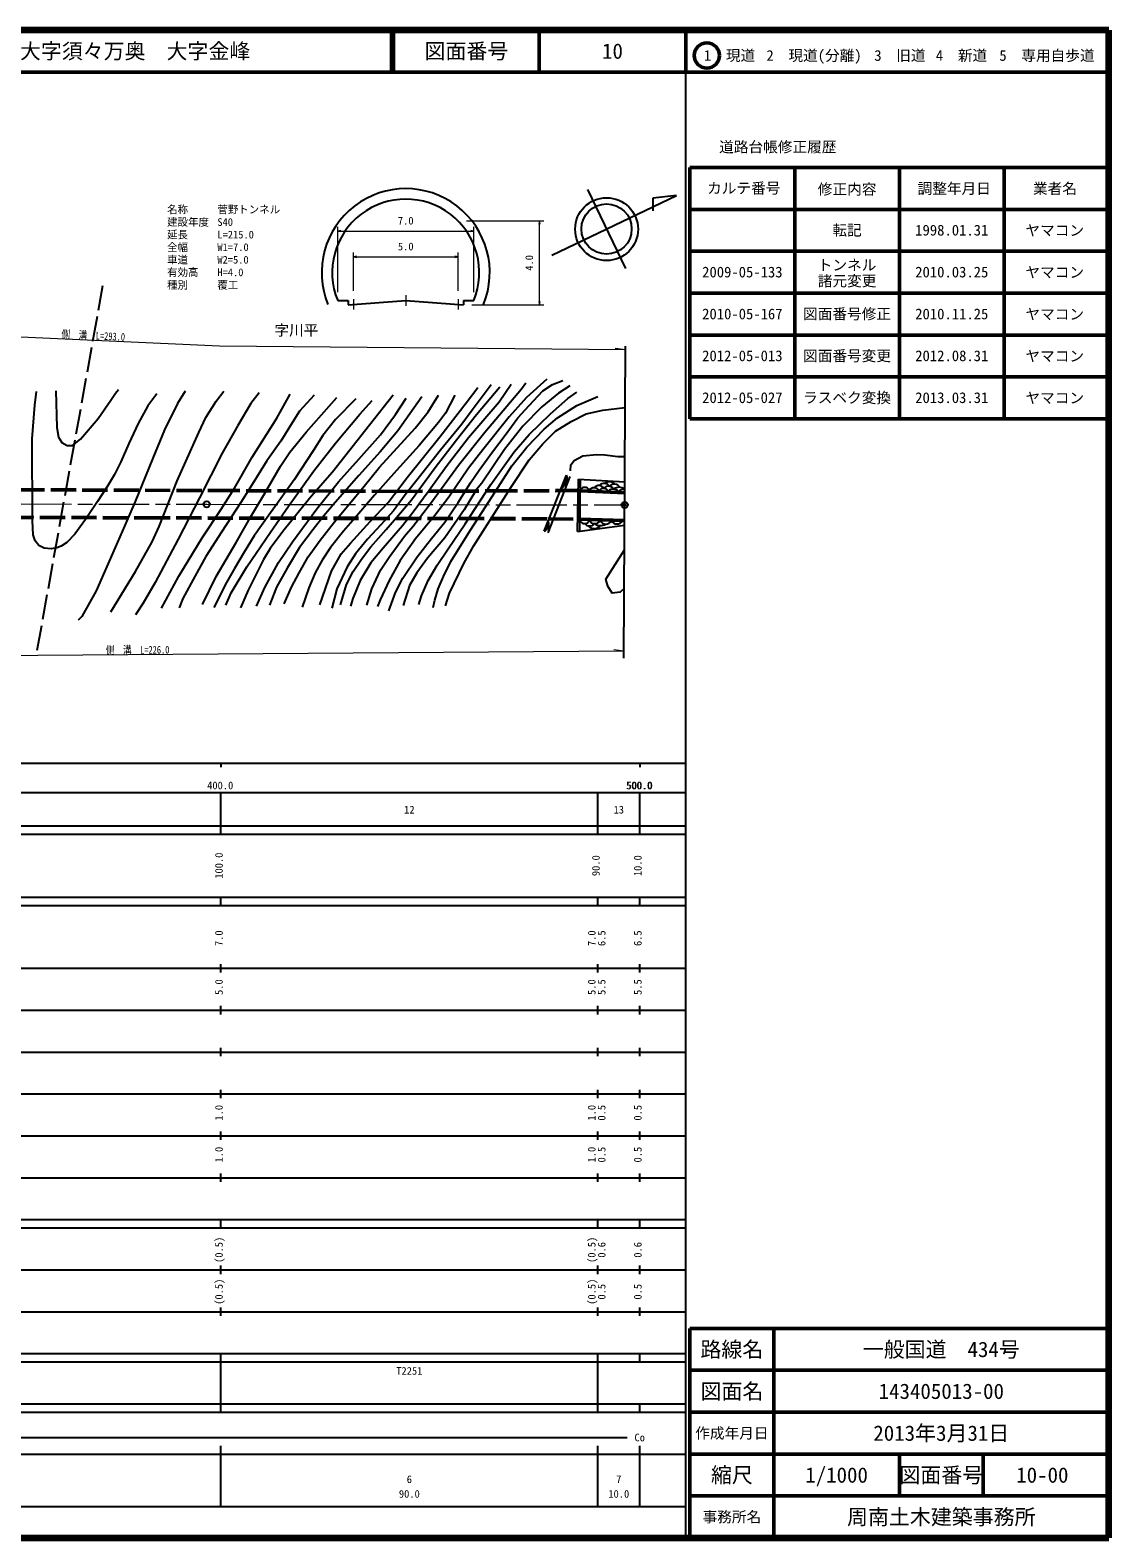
# Model space of a CAD drawing. Units: millimetres at full size, sheet at 1:1000, with parts at other scales. Extents: x 40000 to 680000, y 20000 to 380000.
# Drawn here: x 422468 to 680000, y 20000 to 380000 of the extents above; entities that cross this region are included whole.
import ezdxf
from ezdxf.enums import TextEntityAlignment as Align

# ---------------------------------------------------------------- set-up
doc = ezdxf.new("R2010")
doc.units = ezdxf.units.MM
doc.header["$LTSCALE"] = 1000
doc.header["$PDMODE"] = 32
doc.header["$PDSIZE"] = 500
doc.linetypes.add('CHAIN', pattern=[18.5, 12, -1.5, 3.5, -1.5])
doc.linetypes.add('DASHED', pattern=[7.5, 6, -1.5])
for name, color, linetype, lineweight in [('M-BGD', 7, 'Continuous', 25), ('M-BMK', 2, 'CHAIN', 13), ('M-BMK-OTRS', 5, 'Continuous', 25), ('M-BMK-ROW', 30, 'DASHED', 25), ('M-BMK-SRVR', 3, 'Continuous', 25), ('M-STR-HTXT', 7, 'Continuous', 13), ('M-TTL', 2, 'Continuous', 140), ('M-TTL-BAND', 7, 'Continuous', 25), ('M-TTL-FRAM', 2, 'Continuous', 50), ('M-TTL-LINE', 7, 'Continuous', 50)]:
    doc.layers.add(name, color=color, linetype=linetype, lineweight=lineweight)
for name, color, linetype in [('M-BMK-HTXT', 7, 'Continuous'), ('M-OTRS', 6, 'Continuous'), ('M-TTL-TXT', 7, 'Continuous')]:
    doc.layers.add(name, color=color, linetype=linetype)
doc.styles.add('ＭＳ ゴシック', font='')
doc.styles.get('ＭＳ ゴシック').set_extended_font_data('MS Gothic')

# ---------------------------------------------------------------- blocks, each defined once
blk = doc.blocks.new('open_arrow')
at = {"color": 0, "linetype": 'Continuous', "lineweight": -2}
blk.add_lwpolyline([(7.5, 1.25), (0, 0), (7.5, -1.25)], dxfattribs=at)

msp = doc.modelspace()

# ---------------------------------------------------------------- linework, layer by layer
at = {"layer": 'M-BGD'}
for p, q in [((495888, 315434), (498388, 315434)), ((498388, 315434), (498388, 314434)), ((525888, 315434), (528388, 315434)), ((525888, 315434), (525888, 314434)), ((545218, 260340), (550485, 273762)), ((546149, 259975), (551416, 273397)), ((553165, 260271), (553400, 272770)), ((553190, 263047), (553403, 270246)), ((553400, 272770), (564438, 272148)), ((553544, 263041), (553758, 270248)), ((553666, 260339), (553899, 272742)), ((553852, 270248), (564426, 269743)), ((553845, 269838), (564425, 269369)), ((553717, 263038), (564392, 262764)), ((553725, 263459), (564393, 263140)), ((553165, 260271), (564387, 261788))]:
    msp.add_line(p, q, dxfattribs=at)
for points in [[(498388, 314434), (512138, 315434), (525888, 314434)], [(532497, 295345), (528022, 289267), (525551, 285907), (520399, 279707), (515106, 272944), (512019, 269064), (509207, 265198), (506203, 261843), (503000, 258499), (500146, 254941), (498142, 251821), (495703, 246584), (494452, 242013)], [(537284, 295399), (534431, 291212), (527089, 282618), (521786, 275719), (517710, 270084), (513662, 264599), (511347, 261627), (506750, 256321), (503825, 252826), (501244, 248576), (499513, 244303), (498943, 242448)], [(502867, 242663), (504076, 246569), (506113, 251054), (508185, 254167), (511807, 259142), (513819, 261451), (518270, 267315), (521336, 271461), (524747, 276161), (531042, 284047), (534512, 288153), (539778, 294387), (540806, 295796)], [(545850, 296655), (540959, 292318), (536804, 287675), (530509, 279792), (527117, 275375), (522433, 268525), (519064, 264107), (514486, 258523), (510788, 253361), (508158, 248630), (506027, 243957), (505415, 242378)], [(508077, 241348), (509666, 245711), (511412, 249159), (514897, 254261), (518305, 258641), (521450, 262553), (524619, 267225), (527575, 271903), (529661, 274914), (532844, 279339), (535838, 283273), (538909, 287440), (541582, 290337), (544904, 293898), (547209, 295394), (549679, 296381)], [(452689, 293184), (450558, 290302), (448216, 286109), (446030, 281288), (444138, 276891), (442614, 273909), (440909, 271147), (438528, 267488), (435690, 263172), (433133, 259662), (431204, 257668), (429861, 256758), (428838, 256362), (427449, 256153), (425814, 256318), (424568, 256959), (423664, 258071), (423172, 259503), (422992, 262830), (422908, 282381), (423614, 290471), (423968, 293702)], [(428619, 293891), (428863, 285137), (429199, 282851), (430051, 281573), (431307, 280856), (432608, 280856), (434469, 282336), (438720, 287251), (441735, 291672), (442834, 293334), (443566, 294207)], [(459451, 293776), (457616, 290826), (454510, 284572), (451758, 277797), (447574, 267430), (444991, 261561), (442796, 256450), (438189, 246107), (434824, 239990), (433925, 239092)], [(441739, 241126), (447583, 250711), (451587, 257843), (453295, 261483), (457567, 272389), (462705, 283921), (464409, 287551), (466875, 291431), (468673, 293827)], [(477116, 293388), (475161, 290891), (472049, 285639), (468327, 279005), (462933, 268342), (457778, 258442), (452304, 248094), (449419, 243157), (447619, 240375)], [(453791, 241975), (457991, 249616), (463540, 258790), (468105, 265596), (471247, 270664), (475433, 278001), (481341, 287380), (484565, 293070)], [(490245, 292835), (486772, 289026), (485056, 286268), (482276, 281877), (478994, 277153), (475053, 270859), (472770, 267176), (468163, 260171), (464395, 254321), (461871, 249729), (458928, 244285), (458009, 242073)], [(463576, 242856), (466846, 249578), (471622, 257644), (475350, 264107), (478384, 269300), (482234, 275887), (484492, 279209), (488387, 284044), (495666, 292267)], [(500207, 291936), (495335, 287067), (492324, 283238), (490006, 279583), (485528, 272632), (481949, 267596), (479421, 264198), (475945, 259220), (473540, 255363), (471260, 251471), (469366, 248106), (466297, 242181)], [(509138, 292806), (503462, 285703), (494626, 274439), (489564, 268682), (486759, 265241), (482766, 260279), (479797, 256209), (478158, 253626), (474485, 246306), (472682, 242077)], [(476512, 242460), (478498, 246940), (481735, 252874), (485096, 257801), (490910, 265683), (496083, 272166), (500908, 277546), (506129, 283352), (509725, 288196), (512277, 292153)], [(516009, 292433), (510280, 284308), (506023, 279318), (500949, 273657), (495311, 267212), (492597, 264030), (490016, 260763), (486763, 256436), (483810, 251559), (481298, 246981), (479612, 242724)], [(483144, 243058), (484872, 247036), (486687, 250460), (488872, 254270), (491686, 258246), (495099, 262576), (502224, 271149), (505838, 275669), (514419, 284988), (517528, 288873), (519946, 292870)], [(523840, 292861), (521630, 288569), (519946, 286292), (515311, 280788), (509937, 274850), (504693, 268928), (499495, 262913), (497312, 260361), (494204, 256436), (492201, 253435), (490509, 250405), (488965, 246826), (487402, 242258)], [(491637, 242772), (494427, 250820), (496742, 254973), (498927, 257541), (503646, 262703), (507902, 267224), (512504, 273150), (520305, 282916), (526542, 291000), (529315, 294687)], [(496546, 242743), (497975, 247606), (499590, 250719), (501572, 253664), (503821, 256622), (507449, 260746), (510854, 264762), (513475, 267846), (519197, 275612), (524287, 282155), (529041, 288201), (534571, 294861)], [(551351, 295098), (548630, 293319), (544617, 290066), (540072, 285470), (535754, 279837), (530267, 271861), (529050, 270323), (526088, 265436), (521461, 258771), (517332, 253931), (514807, 250455), (513054, 247369), (511486, 242584)], [(515286, 242828), (515867, 244920), (517525, 248626), (519620, 252224), (522263, 256185), (526330, 262089), (532432, 271478), (538028, 279348), (541614, 283451), (546696, 288383), (550841, 292083), (553008, 293532)], [(518650, 242155), (519051, 243880), (519907, 246588), (521156, 249568), (522929, 253137), (527489, 260547), (532074, 267523), (537500, 275973), (541029, 280400), (545188, 284715), (548398, 287407), (553012, 290352), (558029, 292490)], [(469221, 242697), (470432, 245619), (474196, 251835), (479825, 260156), (484140, 266319), (490214, 274791), (495404, 281355), (501139, 288303), (504085, 291561)], [(521610, 242576), (522601, 245582), (525997, 252649), (528334, 256782), (531637, 262022), (537214, 270799), (541642, 277429), (544885, 281259), (547859, 284232), (551644, 286588), (555178, 288354), (559221, 289265), (564527, 289883)], [(551467, 274783), (551571, 276207), (552376, 277218), (554379, 278353), (557662, 278704), (559706, 278580), (562742, 278229), (564469, 278221)], [(564311, 246673), (563309, 245838), (561415, 245585), (560415, 247216), (559909, 248886), (564358, 255937)]]:
    msp.add_lwpolyline(points, dxfattribs=at)
at = {"layer": 'M-BGD', "linetype": 'DASHED'}
for points in [[(553845, 269838), (537094, 269735), (523615, 269707), (510025, 269630), (470921, 269804), (397280, 270097), (357399, 269904), (346550, 269676), (340112, 270633)], [(553852, 270248), (537092, 270145), (523613, 270117), (510025, 270040), (470922, 270213), (397280, 270507), (357393, 270314), (346576, 270086), (340167, 271039)], [(339049, 262793), (372828, 263501), (386282, 263517), (402305, 263567), (449859, 263374), (546074, 263157), (553717, 263038), (553544, 263041)], [(339106, 263215), (372823, 263922), (386282, 263938), (402306, 263988), (449860, 263795), (546078, 263578), (553725, 263459), (553557, 263462)]]:
    msp.add_lwpolyline(points, dxfattribs=at)
at = {"layer": 'M-BGD'}
for centre, radius, start, end in [((512138, 322097), 20063, 337.70538, 202.29462), ((512138, 322097), 17563, 337.70538, 202.29462), ((549611, 273103), 1095, 280.11278, 37.03717), ((548773, 271579), 1123, 293.75572, 23.39424), ((549182, 272488), 1465, 295.7541, 8.43476), ((554872, 269637), 1189, 25.45403, 149.07458), ((557087, 269282), 1433, 31.74342, 142.78519), ((558247, 269906), 1357, 29.06716, 143.51889), ((559370, 269236), 1331, 31.45571, 143.0729), ((559505, 270115), 1638, 37.5545, 135.62861), ((560542, 269780), 1359, 27.16583, 144.68585), ((560784, 270328), 1849, 44.79816, 129.72099), ((561671, 268726), 1676, 40.46647, 134.06215), ((561939, 270149), 1490, 28.20411, 139.65998), ((563076, 268723), 2138, 50.72053, 128.29955), ((564523, 267899), 2481, 92.16012, 129.45909), ((554860, 263356), 1187, 195.53712, 341.52045), ((557295, 263629), 1461, 206.36629, 330.69128), ((559917, 263559), 1495, 205.5684, 331.48918), ((562608, 263738), 1641, 212.95908, 324.09849), ((544956, 261097), 801, 289.11712, 28.03283), ((545513, 262256), 797, 280.83026, 36.31969), ((545426, 261648), 888, 288.11843, 20.89519), ((556059, 263187), 1573, 220.32138, 319.62641), ((557160, 262687), 1710, 218.0285, 324.43911), ((558640, 263933), 2242, 231.91196, 303.54724)]:
    msp.add_arc(centre, radius, start, end, dxfattribs=at)
at = {"layer": 'M-BMK'}
for p, q in [((499638, 315776), (499638, 313273)), ((512138, 316683), (512138, 314185)), ((524638, 315776), (524638, 313273))]:
    msp.add_line(p, q, dxfattribs=at)
msp.add_lwpolyline([(304223, 328526), (314522, 292050), (315727, 288912), (317298, 285746), (319139, 282742), (321440, 279251), (323931, 276572), (326957, 273970), (331748, 271174), (335403, 269435), (339500, 268137), (342803, 267400), (346126, 267006), (348021, 266893), (364855, 266985), (464610, 266782), (564411, 266640)], dxfattribs=at)
at = {"layer": 'M-BMK-OTRS'}
msp.add_line((564228, 230058), (564600, 304512), dxfattribs=at)
at = {"layer": 'M-BMK-ROW'}
msp.add_line((424169, 231954), (439850, 319117), dxfattribs=at)
at = {"layer": 'M-BMK-SRVR'}
for p, q in [((547008, 326239), (576773, 340555)), ((555524, 341986), (564626, 323062)), ((571150, 339855), (571099, 336854)), ((576773, 340555), (571150, 339855))]:
    msp.add_line(p, q, dxfattribs=at)
for centre, radius in [((560093, 332486), 7500), ((560075, 332524), 6000), ((464610, 266782), 750), ((564411, 266640), 750)]:
    msp.add_circle(centre, radius, dxfattribs=at)
at = {"layer": 'M-OTRS'}
msp.add_point((564411, 266640), dxfattribs=at)
at = {"layer": 'M-STR-HTXT'}
for p, q in [((495888, 317434), (495888, 333042)), ((495888, 332042), (528388, 332042)), ((526638, 334434), (545077, 334434)), ((528388, 317434), (528388, 333042)), ((544077, 314434), (544077, 334434)), ((499638, 317776), (499638, 326880)), ((499638, 325880), (524638, 325880)), ((524638, 317776), (524638, 326880)), ((527888, 314434), (545077, 314434)), ((564596, 303659), (562168, 304023)), ((564237, 231744), (561803, 232067))]:
    msp.add_line(p, q, dxfattribs=at)
for points in [[(564596, 303659), (467657, 304574), (367470, 309093), (364992, 309643), (360456, 312075), (356584, 314876), (352933, 319189), (351098, 322752), (345957, 342689)], [(564237, 231744), (359618, 230187), (351372, 230677), (342677, 231643), (334598, 233293)]]:
    msp.add_lwpolyline(points, dxfattribs=at)
at = {"layer": 'M-TTL'}
for p, q in [((680000, 380000), (40000, 380000)), ((680000, 20000), (680000, 380000)), ((40000, 20000), (680000, 20000))]:
    msp.add_line(p, q, dxfattribs=at)
at = {"layer": 'M-TTL-BAND'}
for p, q in [((579000, 20000), (579000, 370000)), ((40000, 205000), (579000, 205000)), ((468000, 205000), (468000, 204000)), ((568000, 205000), (568000, 204000)), ((68000, 198000), (579000, 198000)), ((468000, 188000), (468000, 198000)), ((558000, 188000), (558000, 198000)), ((568000, 188000), (568000, 198000)), ((40000, 190000), (579000, 190000)), ((40000, 188000), (579000, 188000)), ((40000, 173000), (579000, 173000)), ((468000, 171000), (468000, 173000)), ((558000, 171000), (558000, 173000)), ((568000, 171000), (568000, 173000)), ((40000, 171000), (579000, 171000)), ((40000, 156000), (579000, 156000)), ((468000, 155000), (468000, 157000)), ((558000, 155000), (558000, 157000)), ((568000, 155000), (568000, 157000)), ((46000, 146000), (579000, 146000)), ((468000, 145000), (468000, 147000)), ((558000, 145000), (558000, 147000)), ((568000, 145000), (568000, 147000)), ((468000, 135000), (468000, 137000)), ((558000, 135000), (558000, 137000)), ((568000, 135000), (568000, 137000)), ((52000, 136000), (579000, 136000)), ((46000, 126000), (579000, 126000)), ((468000, 125000), (468000, 127000)), ((558000, 125000), (558000, 127000)), ((568000, 125000), (568000, 127000)), ((52000, 116000), (579000, 116000)), ((468000, 115000), (468000, 117000)), ((558000, 115000), (558000, 117000)), ((568000, 115000), (568000, 117000)), ((46000, 106000), (579000, 106000)), ((468000, 105000), (468000, 107000)), ((558000, 105000), (558000, 107000)), ((568000, 105000), (568000, 107000)), ((40000, 96000), (579000, 96000)), ((40000, 94000), (579000, 94000)), ((468000, 94000), (468000, 96000)), ((558000, 94000), (558000, 96000)), ((568000, 94000), (568000, 96000)), ((49000, 84000), (579000, 84000)), ((468000, 83000), (468000, 85000)), ((558000, 83000), (558000, 85000)), ((568000, 83000), (568000, 85000)), ((40000, 74000), (579000, 74000)), ((468000, 73000), (468000, 75000)), ((558000, 73000), (558000, 75000)), ((568000, 73000), (568000, 75000)), ((40000, 64000), (579000, 64000)), ((40000, 62000), (579000, 62000)), ((468000, 62000), (468000, 64000)), ((468000, 52000), (468000, 62000)), ((468000, 52000), (468000, 62000)), ((558000, 62000), (558000, 64000)), ((558000, 52000), (558000, 62000)), ((568000, 62000), (568000, 64000)), ((40000, 52000), (579000, 52000)), ((468000, 50000), (468000, 52000)), ((558000, 50000), (558000, 52000)), ((568000, 50000), (568000, 52000)), ((40000, 50000), (579000, 50000)), ((350500, 44000), (565000, 44000)), ((40000, 40000), (579000, 40000)), ((468000, 27500), (468000, 42000)), ((558000, 27500), (558000, 42000)), ((568000, 27500), (568000, 42000)), ((68000, 27500), (579000, 27500))]:
    msp.add_line(p, q, dxfattribs=at)
at = {"layer": 'M-TTL-FRAM'}
for p, q in [((580000, 347197), (580000, 287197)), ((580000, 347197), (680000, 347197)), ((580000, 287197), (680000, 287197)), ((680000, 70000), (580000, 70000)), ((580000, 70000), (580000, 20000))]:
    msp.add_line(p, q, dxfattribs=at)
at = {"layer": 'M-TTL-LINE'}
for p, q in [((508747, 380000), (508747, 370000)), ((509247, 380000), (509247, 370000)), ((543997, 380000), (543997, 370000)), ((579000, 380000), (579000, 370000)), ((40000, 370000), (680000, 370000)), ((605000, 347197), (605000, 287197)), ((630000, 347197), (630000, 287197)), ((655000, 347197), (655000, 287197)), ((580000, 337197), (680000, 337197)), ((580000, 327197), (680000, 327197)), ((580000, 317197), (680000, 317197)), ((580000, 307197), (680000, 307197)), ((580000, 297197), (680000, 297197)), ((600000, 70000), (600000, 20000)), ((680000, 60000), (580000, 60000)), ((680000, 50000), (580000, 50000)), ((680000, 40000), (580000, 40000)), ((630000, 40000), (630000, 30000)), ((650000, 40000), (650000, 30000)), ((680000, 30000), (580000, 30000))]:
    msp.add_line(p, q, dxfattribs=at)
msp.add_circle((584031, 373958), 3000, dxfattribs=at)

# ---------------------------------------------------------------- block references
at = {"layer": 'M-STR-HTXT', "xscale": 100, "yscale": 100}
for p in [(495888, 332042), (499638, 325880)]:
    msp.add_blockref('open_arrow', p, dxfattribs=at)
for p, rotation in [((528388, 332042), 180), ((544077, 334434), 270), ((524638, 325880), 180), ((544077, 314434), 90)]:
    msp.add_blockref('open_arrow', p, dxfattribs=dict(at, rotation=rotation))

# ---------------------------------------------------------------- texts
at = {"layer": 'M-BMK-HTXT', "style": 'ＭＳ ゴシック'}
msp.add_text('字川平', height=2566, dxfattribs=at).set_placement((486027, 308358), align=Align.MIDDLE_CENTER)
at = {"layer": 'M-STR-HTXT', "style": 'ＭＳ ゴシック'}
for s, p in [('名称', (455158, 335714)), ('建設年度', (455158, 332714)), ('S40', (467158, 332714)), ('菅野トンネル', (467158, 335714)), ('延長', (455158, 329714)), ('L=215.0', (467158, 329714)), ('全幅', (455158, 326714)), ('W1=7.0', (467158, 326714)), ('車道', (455158, 323714)), ('W2=5.0', (467158, 323714)), ('有効高', (455158, 320714)), ('H=4.0', (467158, 320714)), ('種別', (455164, 317702)), ('覆工', (467164, 317702))]:
    msp.add_text(s, height=1833, dxfattribs=at).set_placement(p, align=Align.BOTTOM_LEFT)
for s, p in [('7.0', (512138, 333042)), ('5.0', (512138, 326880))]:
    msp.add_text(s, height=1833, dxfattribs=at).set_placement(p, align=Align.BOTTOM_CENTER)
msp.add_text('4.0', height=1833, rotation=90, dxfattribs=at).set_placement((543077, 324434), align=Align.BOTTOM_CENTER)
at = {"layer": 'M-STR-HTXT', "style": 'ＭＳ ゴシック', "width": 0.8}
for s, rotation, p in [('側\u3000溝\u3000L=293.0', 357.417, (437465, 305623)), ('側\u3000溝\u3000L=226.0', 0.436, (448121, 230548))]:
    msp.add_text(s, height=1833, rotation=rotation, dxfattribs=at).set_placement(p, align=Align.BOTTOM_CENTER)
at = {"layer": 'M-TTL-BAND', "style": 'ＭＳ ゴシック'}
for s, p in [('400.0', (467844, 198195)), ('500.0', (567844, 198195)), ('500.0', (568000, 198195)), ('12', (513000, 192405)), ('13', (563000, 192405)), ('Co', (568000, 42500)), ('6', (513000, 32523)), ('7', (563000, 32523)), ('90.0', (513000, 29033)), ('10.0', (563000, 29033))]:
    msp.add_text(s, height=1833, dxfattribs=at).set_placement(p, align=Align.BOTTOM_CENTER)
for s, p in [('100.0', (469000, 180500)), ('90.0', (559000, 180500)), ('10.0', (569000, 180500)), ('7.0', (469000, 163174)), ('7.0', (558000, 163174)), ('6.5', (560370, 163174)), ('6.5', (569000, 163174)), ('5.0', (469000, 151500)), ('5.0', (558000, 151500)), ('5.5', (560370, 151500)), ('5.5', (569000, 151500)), ('1.0', (469000, 121500)), ('1.0', (558000, 121500)), ('0.5', (560370, 121500)), ('0.5', (569000, 121500)), ('1.0', (469000, 111500)), ('1.0', (558000, 111500)), ('0.5', (560370, 111500)), ('0.5', (569000, 111500)), ('(0.5)', (469000, 88764)), ('(0.5)', (558000, 88764)), ('0.6', (560370, 88764)), ('0.6', (569000, 88764)), ('(0.5)', (469000, 78764)), ('(0.5)', (558000, 78764)), ('0.5', (560370, 78764)), ('0.5', (569000, 78764))]:
    msp.add_text(s, height=1833, rotation=90, dxfattribs=at).set_placement(p, align=Align.BOTTOM_CENTER)
msp.add_text('T2251', height=1833, dxfattribs=at).set_placement((509875, 58405), align=Align.BOTTOM_LEFT)
at = {"layer": 'M-TTL-TXT', "style": 'ＭＳ ゴシック'}
msp.add_text('周南市大字須々万奥\u3000大字金峰', height=3666, dxfattribs=at).set_placement((405024, 375000), align=Align.MIDDLE_LEFT)
for s, height, p in [('図面番号', 3666, (526622, 375000)), ('10', 3666, (561497, 375000)), ('1\u3000現道', 2566, (589448, 373958)), ('2\u3000現道(分離)', 2566, (609619, 373958)), ('3\u3000旧道', 2566, (630121, 373958)), ('4\u3000新道', 2566, (644824, 373958)), ('5\u3000専用自歩道', 2566, (665228, 373958)), ('道路台帳修正履歴', 2566, (600968, 352113)), ('カルテ番号', 2566, (592839, 342277)), ('修正内容', 2566, (617509, 342023)), ('調整年月日', 2566, (643089, 342197)), ('業者名', 2566, (667134, 342197)), ('転記', 2566, (617500, 332245)), ('1998.01.31', 2566, (642500, 332245)), ('ヤマコン', 2566, (667077, 332189)), ('トンネル', 2566, (617500, 323916)), ('2009-05-133', 2566, (592500, 322245)), ('諸元変更', 2566, (617500, 320119)), ('2010.03.25', 2566, (642500, 322245)), ('ヤマコン', 2566, (667077, 322189)), ('2010-05-167', 2566, (592500, 312245)), ('図面番号修正', 2566, (617500, 312245)), ('2010.11.25', 2566, (642500, 312245)), ('ヤマコン', 2566, (667077, 312189)), ('2012-05-013', 2566, (592500, 302245)), ('図面番号変更', 2566, (617500, 302245)), ('2012.08.31', 2566, (642500, 302245)), ('ヤマコン', 2566, (667077, 302189)), ('2012-05-027', 2566, (592500, 292245)), ('ラスベク変換', 2566, (617500, 292245)), ('2013.03.31', 2566, (642500, 292245)), ('ヤマコン', 2566, (667077, 292189)), ('路線名', 3666, (590000, 65000)), ('路線名', 3666, (590000, 65000)), ('一般国道\u3000434号', 3666, (640000, 65000)), ('図面名', 3666, (590000, 55000)), ('図面名', 3666, (590000, 55000)), ('143405013-00', 3666, (640000, 55000)), ('2013年3月31日', 3666, (640000, 45000)), ('作成年月日', 2566, (590000, 45000)), ('作成年月日', 2566, (590000, 45000)), ('縮尺', 3666, (590000, 35000)), ('縮尺', 3666, (590000, 35000)), ('1/1000', 3666, (615000, 35000)), ('図面番号', 3666, (640000, 35000)), ('図面番号', 3666, (640000, 35000)), ('10-00', 3666, (664125, 35000)), ('事務所名', 2566, (590000, 25000)), ('事務所名', 2566, (590000, 25000)), ('周南土木建築事務所', 3666, (640000, 25000))]:
    msp.add_text(s, height=height, dxfattribs=at).set_placement(p, align=Align.MIDDLE_CENTER)

doc.saveas('drawing.dxf')
